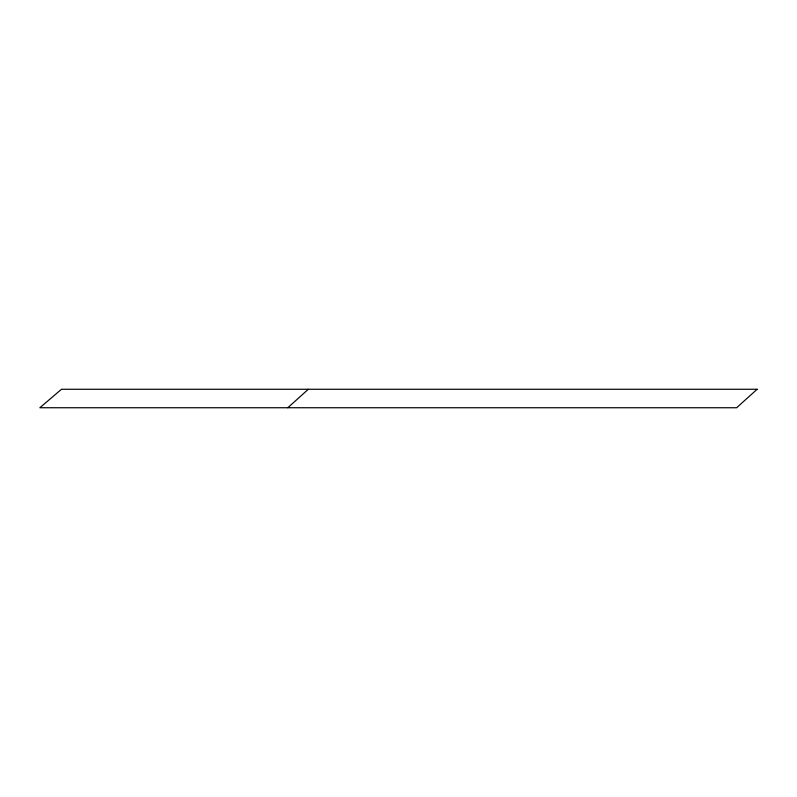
<?xml version="1.0" encoding="UTF-8"?>
<svg xmlns="http://www.w3.org/2000/svg" width="797" height="797" viewBox="0 0 797 797"><rect width="100%" height="100%" fill="white"/><g stroke="black" fill="none" stroke-linecap="round" stroke-linejoin="round"><path stroke-width="1.2" d="M287.807 407.735L308.309 389.265M757.15 389.265L736.637 407.735L39.85 407.735L61.499 389.265L757.15 389.265"/></g></svg>
